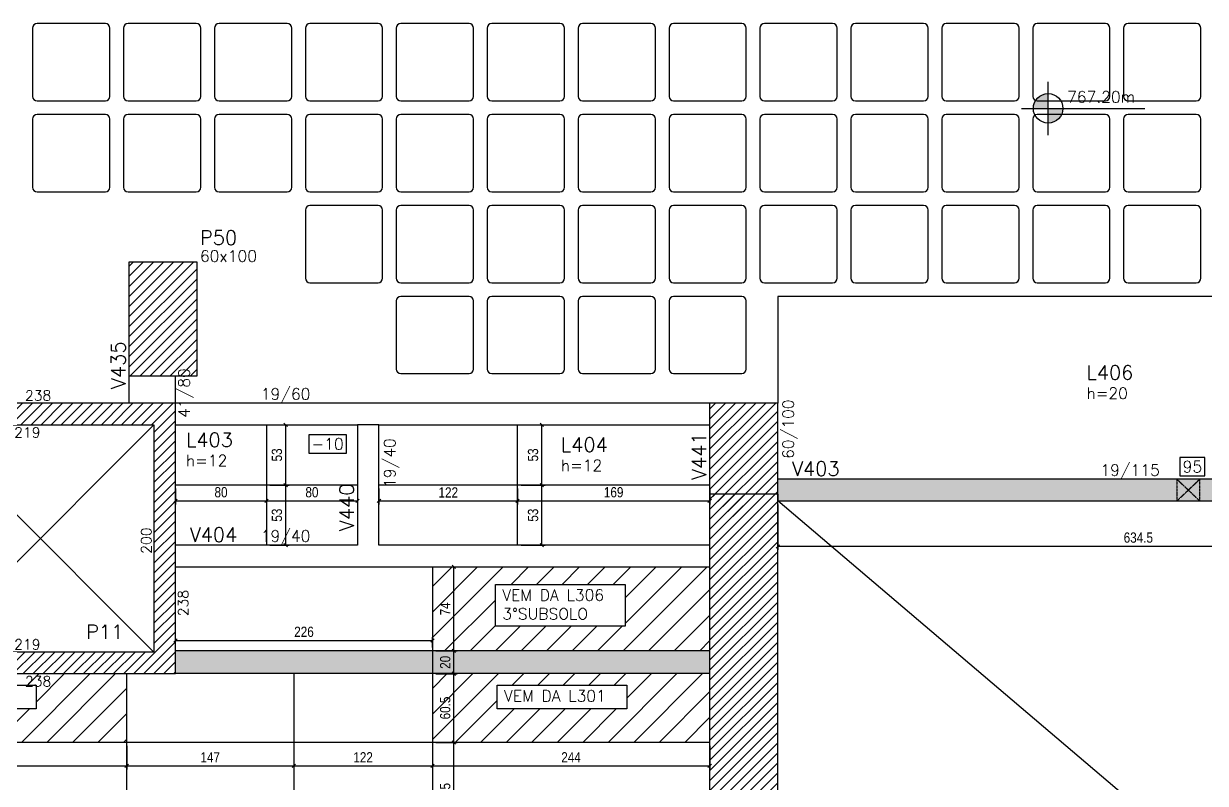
# Model space of a CAD drawing. Extents: x 1860 to 9314, y -614 to 3837.
# Drawn here: x 5552 to 6592, y 1922 to 2590 of the extents above; entities that cross this region are included whole.
import ezdxf
from ezdxf.enums import TextEntityAlignment as Align

# ---------------------------------------------------------------- set-up
doc = ezdxf.new("R2010")
doc.units = 0
doc.linetypes.add('HIDDEN', pattern=[0.375, 0.25, -0.125])
for name, color, linetype in [('251', 5, 'Continuous'), ('COTA', 241, 'Continuous'), ('F-CUBETA', 1, 'Continuous'), ('F-DESNIVEL-1', 254, 'Continuous'), ('F-FURO-PAREDE', 2, 'HIDDEN'), ('F-LAJES', 3, 'Continuous'), ('F-LAJES-DIM', 2, 'Continuous'), ('F-LAJES-NOME', 4, 'Continuous'), ('F-NÍVEL-PLANTA', 2, 'Continuous'), ('F-PILARES-DIM', 172, 'Continuous'), ('F-PILARES-HACH', 174, 'Continuous'), ('F-PILARES-NOME', 170, 'Continuous'), ('F-PILARES-S', 170, 'Continuous'), ('F-PILARES-V', 170, 'Continuous'), ('F-TEXTO', 6, 'Continuous'), ('F-VIGAS', 3, 'Continuous'), ('F-VIGAS-DIM', 2, 'Continuous'), ('F-VIGAS-NOME', 4, 'Continuous'), ('F-VÃO', 1, 'Continuous'), ('Painéis', 200, 'Continuous')]:
    doc.layers.add(name, color=color, linetype=linetype)
doc.layers.add('F-DESNIVEL-4', color=7, linetype='Continuous', true_color=0xc3f1b6)
doc.layers.add('Hachura', color=251, linetype='Continuous', lineweight=9)
doc.styles.add('COTA TECNICA-50', font='techl___.ttf', dxfattribs={"height": 9})
doc.styles.add('MCP', font='romans.shx')
doc.styles.add('ROMANS', font='romans.shx')
doc.dimstyles.new('COTA PAINEL-50', dxfattribs={"dimtxt": 9, "dimasz": 3, "dimexe": 3, "dimexo": 3, "dimgap": 3, "dimtad": 1, "dimdec": 1, "dimzin": 12, "dimdsep": 46, "dimtxsty": 'COTA TECNICA-50', "dimblk1": 'OBLIQUE', "dimblk2": 'OBLIQUE', "dimsah": 1, "dimcen": 0.9, "dimclrd": 4, "dimclre": 4, "dimclrt": 240, "dimadec": 1, "dimazin": 3, "dimtfac": 1, "dimtdec": 1, "dimtmove": 0, "dimatfit": 3, "dimfxl": 1, "dimtolj": 1, "dimtzin": 12, "dimarcsym": 0})
pattern_1 = [(45, (3615.476, 1372.732), (-4.419417, 4.419417), [])]

# ---------------------------------------------------------------- blocks, each defined once
blk = doc.blocks.new('_VAONER063650636500869008690')
at = {"layer": '251', "color": 1}
for p, q in [((30, 34), (-30, 34)), ((-34, 30), (-34, -30)), ((34, -30), (34, 30)), ((-30, -34), (30, -34))]:
    blk.add_line(p, q, dxfattribs=at)
for centre, start, end in [((-30, 30), 90, 180), ((30, 30), 0, 90), ((-30, -30), 180, 270), ((30, -30), 270, 0)]:
    blk.add_arc(centre, 4, start, end, dxfattribs=at)
blk = doc.blocks.new('*U427')
at = {"layer": 'F-LAJES-DIM', "color": 1}
blk.add_lwpolyline([(0, 0), (33, 0), (33, 16), (0, 16)], close=True, dxfattribs=at)
at = {"layer": 'F-LAJES-DIM', "style": 'MCP'}
blk.add_attdef('DIM', text='', height=10, dxfattribs=at).set_placement((16.5, 8), align=Align.MIDDLE_CENTER)
blk = doc.blocks.new('*U8')
at = {"layer": 'F-VIGAS-DIM', "color": 1}
blk.add_lwpolyline([(0, 0), (22, 0), (22, 16), (0, 16)], close=True, dxfattribs=at)
at = {"layer": 'F-VIGAS-DIM', "style": 'MCP'}
blk.add_attdef('DIM', text='', height=10, dxfattribs=at).set_placement((11, 8), align=Align.MIDDLE_CENTER)
blk = doc.blocks.new('Nível - Planta')
at = {"layer": 'F-NÍVEL-PLANTA'}
h = blk.add_hatch(color=71, dxfattribs=at)
h.paths.add_polyline_path([(0, 0), (0, 0.26, 0.414214), (-0.26, 0)])
h.paths.add_polyline_path([(0.26, 0), (0, 0), (0, -0.26, 0.414214)])
for p, q in [((0, -0.469), (0, 0.469)), ((-0.469, 0), (1.704, 0))]:
    blk.add_line(p, q, dxfattribs=at)
blk.add_circle((0, 0), 0.26, dxfattribs=at)
at = {"layer": 'F-TEXTO', "color": 3, "style": 'MCP'}
blk.add_attdef('NÍVEL', (0.333, 0.102), '', height=0.2, dxfattribs=at)
blk = doc.blocks.new('_Oblique')
at = {"color": 0, "linetype": 'ByBlock', "lineweight": -2}
blk.add_line((-0.5, -0.5), (0.5, 0.5), dxfattribs=at)
blk = doc.blocks.new('*D665')
at = {"layer": 'COTA', "color": 4, "lineweight": -2, "transparency": 16777216}
for p, q in [((5685.5, 2181.2), (5685.5, 2167.2)), ((5765.5, 2181.2), (5765.5, 2167.2)), ((5685.5, 2170.2), (5765.5, 2170.2))]:
    blk.add_line(p, q, dxfattribs=at)
at = {"layer": 'Defpoints', "color": 0, "transparency": 16777216}
for p in [(5685.5, 2184.2), (5765.5, 2184.2), (5765.5, 2170.2)]:
    blk.add_point(p, dxfattribs=at)
at = {"layer": 'COTA', "color": 4, "lineweight": -2, "transparency": 16777216, "xscale": 3, "yscale": 3, "zscale": 3, "rotation": 180}
blk.add_blockref('_Oblique', (5685.5, 2170.2), dxfattribs=at)
at = {"layer": 'COTA', "color": 4, "lineweight": -2, "transparency": 16777216, "xscale": 3, "yscale": 3, "zscale": 3}
blk.add_blockref('_Oblique', (5765.5, 2170.2), dxfattribs=at)
at = {"layer": 'COTA', "color": 240, "transparency": 16777216, "insert": (5725.5, 2177.8), "char_height": 9, "attachment_point": 5, "style": 'COTA TECNICA-50'}
blk.add_mtext('\\A1;80', dxfattribs=at)
blk = doc.blocks.new('*D666')
at = {"layer": 'COTA', "color": 4, "lineweight": -2, "transparency": 16777216}
for p, q in [((5765.5, 2181.2), (5765.5, 2167.2)), ((5845.5, 2181.2), (5845.5, 2167.2)), ((5765.5, 2170.2), (5845.5, 2170.2))]:
    blk.add_line(p, q, dxfattribs=at)
at = {"layer": 'Defpoints', "color": 0, "transparency": 16777216}
for p in [(5765.5, 2184.2), (5845.5, 2184.2), (5845.5, 2170.2)]:
    blk.add_point(p, dxfattribs=at)
at = {"layer": 'COTA', "color": 4, "lineweight": -2, "transparency": 16777216, "xscale": 3, "yscale": 3, "zscale": 3, "rotation": 180}
blk.add_blockref('_Oblique', (5765.5, 2170.2), dxfattribs=at)
at = {"layer": 'COTA', "color": 4, "lineweight": -2, "transparency": 16777216, "xscale": 3, "yscale": 3, "zscale": 3}
blk.add_blockref('_Oblique', (5845.5, 2170.2), dxfattribs=at)
at = {"layer": 'COTA', "color": 240, "transparency": 16777216, "insert": (5805.5, 2177.8), "char_height": 9, "attachment_point": 5, "style": 'COTA TECNICA-50'}
blk.add_mtext('\\A1;80', dxfattribs=at)
blk = doc.blocks.new('*D667')
at = {"layer": 'COTA', "color": 4, "lineweight": -2, "transparency": 16777216}
for p, q in [((5768.5, 2184.2), (5785.4, 2184.2)), ((5782.4, 2131.2), (5782.4, 2184.2)), ((5768.5, 2131.2), (5785.4, 2131.2))]:
    blk.add_line(p, q, dxfattribs=at)
at = {"layer": 'Defpoints', "color": 0, "transparency": 16777216}
for p in [(5765.5, 2184.2), (5782.4, 2184.2), (5765.5, 2131.2)]:
    blk.add_point(p, dxfattribs=at)
at = {"layer": 'COTA', "color": 4, "lineweight": -2, "transparency": 16777216, "xscale": 3, "yscale": 3, "zscale": 3}
for p, rotation in [((5782.4, 2184.2), 90), ((5782.4, 2131.2), 270)]:
    blk.add_blockref('_Oblique', p, dxfattribs=dict(at, rotation=rotation))
at = {"layer": 'COTA', "color": 240, "transparency": 16777216, "insert": (5774.7, 2157.7), "char_height": 9, "attachment_point": 5, "rotation": 90, "style": 'COTA TECNICA-50'}
blk.add_mtext('\\A1;53', dxfattribs=at)
blk = doc.blocks.new('*D668')
at = {"layer": 'COTA', "color": 4, "lineweight": -2, "transparency": 16777216}
for p, q in [((5768.5, 2237.2), (5785.4, 2237.2)), ((5782.4, 2184.2), (5782.4, 2237.2)), ((5768.5, 2184.2), (5785.4, 2184.2))]:
    blk.add_line(p, q, dxfattribs=at)
at = {"layer": 'Defpoints', "color": 0, "transparency": 16777216}
for p in [(5765.5, 2237.2), (5782.4, 2237.2), (5765.5, 2184.2)]:
    blk.add_point(p, dxfattribs=at)
at = {"layer": 'COTA', "color": 4, "lineweight": -2, "transparency": 16777216, "xscale": 3, "yscale": 3, "zscale": 3}
for p, rotation in [((5782.4, 2237.2), 90), ((5782.4, 2184.2), 270)]:
    blk.add_blockref('_Oblique', p, dxfattribs=dict(at, rotation=rotation))
at = {"layer": 'COTA', "color": 240, "transparency": 16777216, "insert": (5774.7, 2210.7), "char_height": 9, "attachment_point": 5, "rotation": 90, "style": 'COTA TECNICA-50'}
blk.add_mtext('\\A1;53', dxfattribs=at)
blk = doc.blocks.new('*D669')
at = {"layer": 'COTA', "color": 4, "lineweight": -2, "transparency": 16777216}
for p, q in [((5864.5, 2181.2), (5864.5, 2167.2)), ((5986.5, 2181.2), (5986.5, 2167.2)), ((5864.5, 2170.2), (5986.5, 2170.2))]:
    blk.add_line(p, q, dxfattribs=at)
at = {"layer": 'Defpoints', "color": 0, "transparency": 16777216}
for p in [(5864.5, 2184.2), (5986.5, 2184.2), (5986.5, 2170.2)]:
    blk.add_point(p, dxfattribs=at)
at = {"layer": 'COTA', "color": 4, "lineweight": -2, "transparency": 16777216, "xscale": 3, "yscale": 3, "zscale": 3, "rotation": 180}
blk.add_blockref('_Oblique', (5864.5, 2170.2), dxfattribs=at)
at = {"layer": 'COTA', "color": 4, "lineweight": -2, "transparency": 16777216, "xscale": 3, "yscale": 3, "zscale": 3}
blk.add_blockref('_Oblique', (5986.5, 2170.2), dxfattribs=at)
at = {"layer": 'COTA', "color": 240, "transparency": 16777216, "insert": (5925.5, 2177.7), "char_height": 9, "attachment_point": 5, "style": 'COTA TECNICA-50'}
blk.add_mtext('\\A1;122', dxfattribs=at)
blk = doc.blocks.new('*D670')
at = {"layer": 'COTA', "color": 4, "lineweight": -2, "transparency": 16777216}
for p, q in [((5986.5, 2181.2), (5986.5, 2167.2)), ((6155.5, 2181.2), (6155.5, 2167.2)), ((5986.5, 2170.2), (6155.5, 2170.2))]:
    blk.add_line(p, q, dxfattribs=at)
at = {"layer": 'Defpoints', "color": 0, "transparency": 16777216}
for p in [(5986.5, 2184.2), (6155.5, 2184.2), (6155.5, 2170.2)]:
    blk.add_point(p, dxfattribs=at)
at = {"layer": 'COTA', "color": 4, "lineweight": -2, "transparency": 16777216, "xscale": 3, "yscale": 3, "zscale": 3, "rotation": 180}
blk.add_blockref('_Oblique', (5986.5, 2170.2), dxfattribs=at)
at = {"layer": 'COTA', "color": 4, "lineweight": -2, "transparency": 16777216, "xscale": 3, "yscale": 3, "zscale": 3}
blk.add_blockref('_Oblique', (6155.5, 2170.2), dxfattribs=at)
at = {"layer": 'COTA', "color": 240, "transparency": 16777216, "insert": (6071, 2177.8), "char_height": 9, "attachment_point": 5, "style": 'COTA TECNICA-50'}
blk.add_mtext('\\A1;169', dxfattribs=at)
blk = doc.blocks.new('*D671')
at = {"layer": 'COTA', "color": 4, "lineweight": -2, "transparency": 16777216}
for p, q in [((5989.5, 2184.2), (6010.7, 2184.2)), ((6007.7, 2131.2), (6007.7, 2184.2)), ((5989.5, 2131.2), (6010.7, 2131.2))]:
    blk.add_line(p, q, dxfattribs=at)
at = {"layer": 'Defpoints', "color": 0, "transparency": 16777216}
for p in [(5986.5, 2184.2), (6007.7, 2184.2), (5986.5, 2131.2)]:
    blk.add_point(p, dxfattribs=at)
at = {"layer": 'COTA', "color": 4, "lineweight": -2, "transparency": 16777216, "xscale": 3, "yscale": 3, "zscale": 3}
for p, rotation in [((6007.7, 2184.2), 90), ((6007.7, 2131.2), 270)]:
    blk.add_blockref('_Oblique', p, dxfattribs=dict(at, rotation=rotation))
at = {"layer": 'COTA', "color": 240, "transparency": 16777216, "insert": (6000.1, 2157.7), "char_height": 9, "attachment_point": 5, "rotation": 90, "style": 'COTA TECNICA-50'}
blk.add_mtext('\\A1;53', dxfattribs=at)
blk = doc.blocks.new('*D672')
at = {"layer": 'COTA', "color": 4, "lineweight": -2, "transparency": 16777216}
for p, q in [((5989.5, 2237.2), (6010.7, 2237.2)), ((6007.7, 2184.2), (6007.7, 2237.2)), ((5989.5, 2184.2), (6010.7, 2184.2))]:
    blk.add_line(p, q, dxfattribs=at)
at = {"layer": 'Defpoints', "color": 0, "transparency": 16777216}
for p in [(5986.5, 2237.2), (6007.7, 2237.2), (5986.5, 2184.2)]:
    blk.add_point(p, dxfattribs=at)
at = {"layer": 'COTA', "color": 4, "lineweight": -2, "transparency": 16777216, "xscale": 3, "yscale": 3, "zscale": 3}
for p, rotation in [((6007.7, 2237.2), 90), ((6007.7, 2184.2), 270)]:
    blk.add_blockref('_Oblique', p, dxfattribs=dict(at, rotation=rotation))
at = {"layer": 'COTA', "color": 240, "transparency": 16777216, "insert": (6000.1, 2210.7), "char_height": 9, "attachment_point": 5, "rotation": 90, "style": 'COTA TECNICA-50'}
blk.add_mtext('\\A1;53', dxfattribs=at)
blk = doc.blocks.new('*D676')
at = {"layer": 'COTA', "color": 4, "lineweight": -2, "transparency": 16777216}
blk.add_line((5398.5, 1937), (5642.5, 1937), dxfattribs=at)
at = {"layer": 'Defpoints', "color": 0, "transparency": 16777216}
for p in [(5398.5, 1937), (5642.5, 1937), (5642.5, 1937)]:
    blk.add_point(p, dxfattribs=at)
at = {"layer": 'COTA', "color": 4, "lineweight": -2, "transparency": 16777216, "xscale": 3, "yscale": 3, "zscale": 3, "rotation": 180}
blk.add_blockref('_Oblique', (5398.5, 1937), dxfattribs=at)
at = {"layer": 'COTA', "color": 4, "lineweight": -2, "transparency": 16777216, "xscale": 3, "yscale": 3, "zscale": 3}
blk.add_blockref('_Oblique', (5642.5, 1937), dxfattribs=at)
at = {"layer": 'COTA', "color": 240, "transparency": 16777216, "insert": (5520.5, 1944.6), "char_height": 9, "attachment_point": 5, "style": 'COTA TECNICA-50'}
blk.add_mtext('\\A1;244', dxfattribs=at)
blk = doc.blocks.new('*D693')
at = {"layer": 'COTA', "color": 4, "lineweight": -2, "transparency": 16777216}
for p, q in [((5642.5, 1954.7), (5642.5, 1934)), ((5789.5, 1954.7), (5789.5, 1934)), ((5642.5, 1937), (5789.5, 1937))]:
    blk.add_line(p, q, dxfattribs=at)
at = {"layer": 'Defpoints', "color": 0, "transparency": 16777216}
for p in [(5642.5, 1957.7), (5789.5, 1957.7), (5789.5, 1937)]:
    blk.add_point(p, dxfattribs=at)
at = {"layer": 'COTA', "color": 4, "lineweight": -2, "transparency": 16777216, "xscale": 3, "yscale": 3, "zscale": 3, "rotation": 180}
blk.add_blockref('_Oblique', (5642.5, 1937), dxfattribs=at)
at = {"layer": 'COTA', "color": 4, "lineweight": -2, "transparency": 16777216, "xscale": 3, "yscale": 3, "zscale": 3}
blk.add_blockref('_Oblique', (5789.5, 1937), dxfattribs=at)
at = {"layer": 'COTA', "color": 240, "transparency": 16777216, "insert": (5716, 1944.6), "char_height": 9, "attachment_point": 5, "style": 'COTA TECNICA-50'}
blk.add_mtext('\\A1;147', dxfattribs=at)
blk = doc.blocks.new('*D694')
at = {"layer": 'COTA', "color": 4, "lineweight": -2, "transparency": 16777216}
for p, q in [((5789.5, 1954.7), (5789.5, 1934)), ((5911.5, 1954.7), (5911.5, 1934)), ((5789.5, 1937), (5911.5, 1937))]:
    blk.add_line(p, q, dxfattribs=at)
at = {"layer": 'Defpoints', "color": 0, "transparency": 16777216}
for p in [(5789.5, 1957.7), (5911.5, 1957.7), (5911.5, 1937)]:
    blk.add_point(p, dxfattribs=at)
at = {"layer": 'COTA', "color": 4, "lineweight": -2, "transparency": 16777216, "xscale": 3, "yscale": 3, "zscale": 3, "rotation": 180}
blk.add_blockref('_Oblique', (5789.5, 1937), dxfattribs=at)
at = {"layer": 'COTA', "color": 4, "lineweight": -2, "transparency": 16777216, "xscale": 3, "yscale": 3, "zscale": 3}
blk.add_blockref('_Oblique', (5911.5, 1937), dxfattribs=at)
at = {"layer": 'COTA', "color": 240, "transparency": 16777216, "insert": (5850.5, 1944.6), "char_height": 9, "attachment_point": 5, "style": 'COTA TECNICA-50'}
blk.add_mtext('\\A1;122', dxfattribs=at)
blk = doc.blocks.new('*D695')
at = {"layer": 'COTA', "color": 4, "lineweight": -2, "transparency": 16777216}
for p, q in [((5911.5, 1954.7), (5911.5, 1934)), ((6155.5, 1954.7), (6155.5, 1934)), ((5911.5, 1937), (6155.5, 1937))]:
    blk.add_line(p, q, dxfattribs=at)
at = {"layer": 'Defpoints', "color": 0, "transparency": 16777216}
for p in [(5911.5, 1957.7), (6155.5, 1957.7), (6155.5, 1937)]:
    blk.add_point(p, dxfattribs=at)
at = {"layer": 'COTA', "color": 4, "lineweight": -2, "transparency": 16777216, "xscale": 3, "yscale": 3, "zscale": 3, "rotation": 180}
blk.add_blockref('_Oblique', (5911.5, 1937), dxfattribs=at)
at = {"layer": 'COTA', "color": 4, "lineweight": -2, "transparency": 16777216, "xscale": 3, "yscale": 3, "zscale": 3}
blk.add_blockref('_Oblique', (6155.5, 1937), dxfattribs=at)
at = {"layer": 'COTA', "color": 240, "transparency": 16777216, "insert": (6033.5, 1944.6), "char_height": 9, "attachment_point": 5, "style": 'COTA TECNICA-50'}
blk.add_mtext('\\A1;244', dxfattribs=at)
blk = doc.blocks.new('*D698')
at = {"layer": 'COTA', "color": 4, "lineweight": -2, "transparency": 16777216}
for p, q in [((5914.5, 1957.7), (5933.4, 1957.7)), ((5930.4, 1866.2), (5930.4, 1957.7)), ((5914.5, 1866.2), (5933.4, 1866.2))]:
    blk.add_line(p, q, dxfattribs=at)
at = {"layer": 'Defpoints', "color": 0, "transparency": 16777216}
for p in [(5911.5, 1957.7), (5930.4, 1957.7), (5911.5, 1866.2)]:
    blk.add_point(p, dxfattribs=at)
at = {"layer": 'COTA', "color": 4, "lineweight": -2, "transparency": 16777216, "xscale": 3, "yscale": 3, "zscale": 3}
for p, rotation in [((5930.4, 1957.7), 90), ((5930.4, 1866.2), 270)]:
    blk.add_blockref('_Oblique', p, dxfattribs=dict(at, rotation=rotation))
at = {"layer": 'COTA', "color": 240, "transparency": 16777216, "insert": (5922.8, 1912), "char_height": 9, "attachment_point": 5, "rotation": 90, "style": 'COTA TECNICA-50'}
blk.add_mtext('\\A1;91.5', dxfattribs=at)
blk = doc.blocks.new('*D699')
at = {"layer": 'COTA', "color": 4, "lineweight": -2, "transparency": 16777216}
for p, q in [((5914.5, 2018.2), (5933.4, 2018.2)), ((5930.4, 1957.7), (5930.4, 2018.2)), ((5914.5, 1957.7), (5933.4, 1957.7))]:
    blk.add_line(p, q, dxfattribs=at)
at = {"layer": 'Defpoints', "color": 0, "transparency": 16777216}
for p in [(5911.5, 2018.2), (5930.4, 2018.2), (5911.5, 1957.7)]:
    blk.add_point(p, dxfattribs=at)
at = {"layer": 'COTA', "color": 4, "lineweight": -2, "transparency": 16777216, "xscale": 3, "yscale": 3, "zscale": 3}
for p, rotation in [((5930.4, 2018.2), 90), ((5930.4, 1957.7), 270)]:
    blk.add_blockref('_Oblique', p, dxfattribs=dict(at, rotation=rotation))
at = {"layer": 'COTA', "color": 240, "transparency": 16777216, "insert": (5922.8, 1988), "char_height": 9, "attachment_point": 5, "rotation": 90, "style": 'COTA TECNICA-50'}
blk.add_mtext('\\A1;60.5', dxfattribs=at)
blk = doc.blocks.new('*D700')
at = {"layer": 'COTA', "color": 4, "lineweight": -2, "transparency": 16777216}
for p, q in [((5914.5, 2038.2), (5933.4, 2038.2)), ((5930.4, 2018.2), (5930.4, 2038.2)), ((5914.5, 2018.2), (5933.4, 2018.2))]:
    blk.add_line(p, q, dxfattribs=at)
at = {"layer": 'Defpoints', "color": 0, "transparency": 16777216}
for p in [(5911.5, 2038.2), (5930.4, 2038.2), (5911.5, 2018.2)]:
    blk.add_point(p, dxfattribs=at)
at = {"layer": 'COTA', "color": 4, "lineweight": -2, "transparency": 16777216, "xscale": 3, "yscale": 3, "zscale": 3}
for p, rotation in [((5930.4, 2038.2), 90), ((5930.4, 2018.2), 270)]:
    blk.add_blockref('_Oblique', p, dxfattribs=dict(at, rotation=rotation))
at = {"layer": 'COTA', "color": 240, "transparency": 16777216, "insert": (5922.8, 2028.2), "char_height": 9, "attachment_point": 5, "rotation": 90, "style": 'COTA TECNICA-50'}
blk.add_mtext('\\A1;20', dxfattribs=at)
blk = doc.blocks.new('*D701')
at = {"layer": 'COTA', "color": 4, "lineweight": -2, "transparency": 16777216}
for p, q in [((5914.5, 2112.2), (5933.4, 2112.2)), ((5930.4, 2038.2), (5930.4, 2112.2)), ((5914.5, 2038.2), (5933.4, 2038.2))]:
    blk.add_line(p, q, dxfattribs=at)
at = {"layer": 'Defpoints', "color": 0, "transparency": 16777216}
for p in [(5911.5, 2112.2), (5930.4, 2112.2), (5911.5, 2038.2)]:
    blk.add_point(p, dxfattribs=at)
at = {"layer": 'COTA', "color": 4, "lineweight": -2, "transparency": 16777216, "xscale": 3, "yscale": 3, "zscale": 3}
for p, rotation in [((5930.4, 2112.2), 90), ((5930.4, 2038.2), 270)]:
    blk.add_blockref('_Oblique', p, dxfattribs=dict(at, rotation=rotation))
at = {"layer": 'COTA', "color": 240, "transparency": 16777216, "insert": (5922.8, 2075.2), "char_height": 9, "attachment_point": 5, "rotation": 90, "style": 'COTA TECNICA-50'}
blk.add_mtext('\\A1;74', dxfattribs=at)
blk = doc.blocks.new('*D702')
at = {"layer": 'COTA', "color": 4, "lineweight": -2, "transparency": 16777216}
for p, q in [((5685.5, 2041.2), (5685.5, 2050.4)), ((5911.5, 2041.2), (5911.5, 2050.4)), ((5685.5, 2047.4), (5911.5, 2047.4))]:
    blk.add_line(p, q, dxfattribs=at)
at = {"layer": 'Defpoints', "color": 0, "transparency": 16777216}
for p in [(5685.5, 2038.2), (5911.5, 2047.4), (5911.5, 2038.2)]:
    blk.add_point(p, dxfattribs=at)
at = {"layer": 'COTA', "color": 4, "lineweight": -2, "transparency": 16777216, "xscale": 3, "yscale": 3, "zscale": 3, "rotation": 180}
blk.add_blockref('_Oblique', (5685.5, 2047.4), dxfattribs=at)
at = {"layer": 'COTA', "color": 4, "lineweight": -2, "transparency": 16777216, "xscale": 3, "yscale": 3, "zscale": 3}
blk.add_blockref('_Oblique', (5911.5, 2047.4), dxfattribs=at)
at = {"layer": 'COTA', "color": 240, "transparency": 16777216, "insert": (5798.5, 2055), "char_height": 9, "attachment_point": 5, "style": 'COTA TECNICA-50'}
blk.add_mtext('\\A1;226', dxfattribs=at)
blk = doc.blocks.new('*D782')
at = {"layer": 'COTA', "color": 4, "lineweight": -2, "transparency": 16777216}
for p, q in [((6215.5, 2167.2), (6215.5, 2127.2)), ((6850, 2167.2), (6850, 2127.2)), ((6850, 2130.2), (6215.5, 2130.2))]:
    blk.add_line(p, q, dxfattribs=at)
at = {"layer": 'Defpoints', "color": 0, "transparency": 16777216}
for p in [(6215.5, 2170.2), (6850, 2170.2), (6215.5, 2130.2)]:
    blk.add_point(p, dxfattribs=at)
at = {"layer": 'COTA', "color": 4, "lineweight": -2, "transparency": 16777216, "xscale": 3, "yscale": 3, "zscale": 3, "rotation": 180}
blk.add_blockref('_Oblique', (6215.5, 2130.2), dxfattribs=at)
at = {"layer": 'COTA', "color": 4, "lineweight": -2, "transparency": 16777216, "xscale": 3, "yscale": 3, "zscale": 3}
blk.add_blockref('_Oblique', (6850, 2130.2), dxfattribs=at)
at = {"layer": 'COTA', "color": 240, "transparency": 16777216, "insert": (6532.7, 2137.9), "char_height": 9, "attachment_point": 5, "style": 'COTA TECNICA-50'}
blk.add_mtext('\\A1;634.5', dxfattribs=at)

msp = doc.modelspace()

# ---------------------------------------------------------------- hatches: boundary and pattern name
at = {"layer": 'F-PILARES-HACH', "linetype": 'Continuous'}
h = msp.add_hatch(dxfattribs=at)
h.set_pattern_fill('ANSI31', color=256, scale=50, style=0)
h.set_pattern_definition(pattern_1)
h.paths.add_polyline_path([(5644.48, 2280.23), (5704.48, 2280.23), (5704.48, 2380.23), (5644.48, 2380.23)], flags=16)
h = msp.add_hatch(dxfattribs=at)
h.set_pattern_fill('ANSI31', color=256, scale=50, style=0)
h.set_pattern_definition(pattern_1)
h.paths.add_polyline_path([(5685.48, 2018.23), (5685.48, 2256.23), (5447.48, 2256.23), (5447.48, 2237.23), (5666.48, 2237.23), (5666.48, 2037.23), (5447.48, 2037.23), (5447.48, 2018.23)], flags=16)
h = msp.add_hatch(dxfattribs=at)
h.set_pattern_fill('ANSI31', color=256, scale=50, style=0)
h.set_pattern_definition(pattern_1)
h.paths.add_polyline_path([(6155.48, 1847.23), (6215.48, 1847.23), (6215.48, 2256.23), (6155.48, 2256.23)], flags=16)
h = msp.add_hatch(dxfattribs=at)
h.set_pattern_fill('ANSI31', color=256, scale=50, style=0)
h.set_pattern_definition(pattern_1)
h.paths.add_polyline_path([(6155.48, 1847.23), (6215.48, 1847.23), (6215.48, 2176.23), (6155.48, 2176.23)], flags=16)
at = {"layer": 'Hachura', "linetype": 'ByBlock'}
h = msp.add_hatch(dxfattribs=at)
h.set_pattern_fill('ANSI31', color=256, scale=5)
h.paths.add_polyline_path([(5154.48, 2038.23), (5154.48, 2098.73), (4910.48, 2098.73), (4910.48, 2038.23)])
h.paths.add_polyline_path([(5203.48, 2098.73), (5203.48, 2038.23), (5447.48, 2038.23), (5447.48, 2098.73)])
h.paths.add_polyline_path([(5154.48, 1957.73), (5154.48, 2018.23), (4910.48, 2018.23), (4910.48, 1957.73)])
h.paths.add_polyline_path([(5154.48, 1957.73), (5398.48, 1957.73), (5398.48, 2018.23), (5154.48, 2018.23)])
h.paths.add_polyline_path([(5642.48, 1957.73), (5642.48, 2018.23), (5447.48, 2018.23), (5398.48, 2018.23), (5398.48, 1957.73)])
h.paths.add_polyline_path([(5911.48, 2112.23), (5911.48, 2038.23), (6155.48, 2038.23), (6155.48, 2112.23)])
h.paths.add_polyline_path([(5911.48, 2018.23), (5911.48, 1957.73), (6155.48, 1957.73), (6155.48, 2018.23)])
h.paths.add_polyline_path([(5968.48, 2007.99), (5968.48, 1987.25), (6082.62, 1987.25), (6082.62, 2007.99)], flags=16)
h.paths.add_polyline_path([(5966.93, 2096.75), (5966.93, 2059.88), (6081.07, 2059.88), (6081.07, 2096.75)], flags=16)
h.paths.add_polyline_path([(5562.74, 1987.25), (5562.74, 2007.99), (5448.6, 2007.99), (5448.6, 1987.25)], flags=16)
h.paths.add_polyline_path([(5369.33, 1987.25), (5369.33, 2007.99), (5255.2, 2007.99), (5255.2, 1987.25)], flags=16)
h.paths.add_polyline_path([(5369.33, 2067.75), (5369.33, 2088.49), (5255.2, 2088.49), (5255.2, 2067.75)], flags=16)
h.paths.add_polyline_path([(5038.23, 2067.75), (5038.23, 2088.49), (4924.1, 2088.49), (4924.1, 2067.75)], flags=16)
h.paths.add_polyline_path([(4924.1, 2007.99), (4924.1, 1987.25), (5038.23, 1987.25), (5038.23, 2007.99)], flags=16)
h = msp.add_hatch(color=256, dxfattribs=at)
h.dxf.hatch_style = 1
h.paths.add_polyline_path([(5685.48, 2038.23), (5685.48, 2018.23), (5911.48, 2018.23), (5911.48, 2038.23)])
h.paths.add_polyline_path([(5911.48, 2038.23), (5911.48, 2018.23), (6155.48, 2018.23), (6155.48, 2038.23)])

# ---------------------------------------------------------------- linework, layer by layer
at = {"layer": 'COTA'}
for points in [[(5966.93, 2096.75), (6081.07, 2096.75), (6081.07, 2059.88), (5966.93, 2059.88)], [(5448.6, 2007.99), (5562.74, 2007.99), (5562.74, 1987.25), (5448.6, 1987.25)], [(5968.48, 2007.99), (6082.62, 2007.99), (6082.62, 1987.25), (5968.48, 1987.25)]]:
    msp.add_lwpolyline(points, close=True, dxfattribs=at)
at = {"layer": 'F-DESNIVEL-1', "linetype": 'Continuous'}
for points in [[(6215.48, 2170.23), (6849.98, 2170.23), (6849.98, 2189.23)], [(6215.48, 2170.23), (6849.98, 2189.23), (6215.48, 2189.23)], [(6215.48, 2170.23), (6215.48, 2189.23), (6215.48, 2170.23)]]:
    msp.add_solid(points, dxfattribs=at)
at = {"layer": 'F-DESNIVEL-4', "linetype": 'Continuous'}
msp.add_solid([(5845.48, 2237.23), (5845.48, 2131.23), (5845.48, 2237.23)], dxfattribs=at)
at = {"layer": 'F-FURO-PAREDE'}
msp.add_lwpolyline([(6576.7, 2179.73), (6566.7, 2170.23), (6586.7, 2170.23), (6576.7, 2179.73), (6586.7, 2170.23), (6586.7, 2189.23), (6576.7, 2179.73), (6586.7, 2189.23), (6566.7, 2189.23), (6576.7, 2179.73), (6566.7, 2189.23), (6566.7, 2170.23), (6576.7, 2179.73)], dxfattribs=at)
at = {"layer": 'F-LAJES'}
for p, q in [((6849.98, 2350.23), (6215.48, 2350.23)), ((6215.48, 2350.23), (6215.48, 2256.23))]:
    msp.add_line(p, q, dxfattribs=at)
at = {"layer": 'F-PILARES-S', "linetype": 'Continuous'}
for points in [[(5644.48, 2280.23), (5704.48, 2280.23), (5704.48, 2380.23), (5644.48, 2380.23), (5644.48, 2280.23)], [(5685.48, 2018.23), (5685.48, 2256.23), (5447.48, 2256.23), (5447.48, 2237.23), (5666.48, 2237.23), (5666.48, 2037.23), (5447.48, 2037.23), (5447.48, 2018.23), (5685.48, 2018.23)], [(6155.48, 1847.23), (6215.48, 1847.23), (6215.48, 2176.23), (6155.48, 2176.23), (6155.48, 1847.23)]]:
    msp.add_lwpolyline(points, dxfattribs=at)
at = {"layer": 'F-PILARES-V', "linetype": 'Continuous'}
msp.add_lwpolyline([(6155.48, 1847.23), (6215.48, 1847.23), (6215.48, 2256.23), (6155.48, 2256.23), (6155.48, 1847.23)], dxfattribs=at)
at = {"layer": 'F-VIGAS'}
for points in [[(5644.48, 2280.23), (5644.48, 2256.23)], [(5685.48, 2256.23), (5685.48, 2280.23)], [(5854.98, 2256.23), (5685.48, 2256.23)], [(6215.48, 2256.23), (5854.98, 2256.23)], [(6155.48, 2256.23), (6155.48, 2237.23)], [(6215.48, 2189.23), (6215.48, 2256.23)], [(5685.48, 2237.23), (5845.48, 2237.23)], [(5845.48, 2237.23), (5845.48, 2131.23)], [(5864.48, 2237.23), (5845.48, 2237.23)], [(5864.48, 2237.23), (6155.48, 2237.23)], [(5864.48, 2131.23), (5864.48, 2237.23)], [(6155.48, 2237.23), (6155.48, 2179.73)], [(6849.98, 2189.23), (6215.48, 2189.23)], [(6215.48, 2170.23), (6215.48, 2189.23)], [(6155.48, 2179.73), (6155.48, 2176.23)], [(6215.48, 2176.23), (6215.48, 2170.23)], [(6215.48, 2170.23), (6849.98, 2170.23)], [(5845.48, 2131.23), (5685.48, 2131.23)], [(6155.48, 2131.23), (5864.48, 2131.23)], [(5685.48, 2112.23), (5854.98, 2112.23)], [(5854.98, 2112.23), (6155.48, 2112.23)]]:
    msp.add_lwpolyline(points, dxfattribs=at)
at = {"layer": 'F-VÃO'}
for p, q in [((5466.48, 2037.23), (5666.48, 2237.23)), ((5466.48, 2237.23), (5666.48, 2037.23))]:
    msp.add_line(p, q, dxfattribs=at)
msp.add_lwpolyline([(6849.98, 1630.57), (6215.48, 2170.23)], dxfattribs=at)
at = {"layer": 'Painéis'}
for p, q in [((5911.48, 2112.23), (5911.48, 1866.23)), ((6155.48, 2038.23), (5685.48, 2038.23)), ((6155.48, 2018.23), (5685.48, 2018.23)), ((5789.48, 2018.23), (5789.48, 1866.23))]:
    msp.add_line(p, q, dxfattribs=at)
for points in [[(5765.48, 2237.23), (5765.48, 2131.23)], [(5986.48, 2131.23), (5986.48, 2237.23)], [(5845.48, 2184.23), (5685.48, 2184.23)], [(6155.48, 2184.23), (5864.48, 2184.23)], [(5642.48, 1866.23), (5642.48, 2018.23)], [(6155.48, 1957.73), (4910.48, 1957.73)]]:
    msp.add_lwpolyline(points, dxfattribs=at)

# ---------------------------------------------------------------- block references
at = {"layer": 'F-CUBETA'}
for p in [(5593.72, 2556.23), (5673.72, 2556.23), (5753.72, 2556.23), (5833.72, 2556.23), (5913.72, 2556.23), (5993.72, 2556.23), (6073.72, 2556.23), (6153.72, 2556.23), (6233.72, 2556.23), (6313.72, 2556.23), (6393.72, 2556.23), (6473.72, 2556.23), (6553.72, 2556.23), (5593.72, 2476.23), (5673.72, 2476.23), (5753.72, 2476.23), (5833.72, 2476.23), (5913.72, 2476.23), (5993.72, 2476.23), (6073.72, 2476.23), (6153.72, 2476.23), (6233.72, 2476.23), (6313.72, 2476.23), (6393.72, 2476.23), (6473.72, 2476.23), (6553.72, 2476.23), (5833.72, 2396.23), (5913.72, 2396.23), (5993.72, 2396.23), (6073.72, 2396.23), (6153.72, 2396.23), (6233.72, 2396.23), (6313.72, 2396.23), (6393.72, 2396.23), (6473.72, 2396.23), (6553.72, 2396.23), (5913.72, 2316.23), (5993.72, 2316.23), (6073.72, 2316.23), (6153.72, 2316.23)]:
    msp.add_blockref('_VAONER063650636500869008690', p, dxfattribs=at)
at = {"layer": 'F-LAJES-DIM', "linetype": 'Continuous'}
msp.add_blockref('*U427', (5802.78, 2212.39), dxfattribs=at).add_auto_attribs({'DIM': '-10'})
at = {"layer": 'F-NÍVEL-PLANTA', "linetype": 'Continuous', "xscale": 50, "yscale": 50, "zscale": 50}
msp.add_blockref('Nível - Planta', (6453.33, 2515.67), dxfattribs=at).add_auto_attribs({'NÍVEL': '767.20m'})
at = {"layer": 'F-VIGAS-DIM', "linetype": 'Continuous'}
msp.add_blockref('*U8', (6569.3, 2192.36), dxfattribs=at).add_auto_attribs({'DIM': '95'})

# ---------------------------------------------------------------- texts
at = {"layer": 'COTA', "style": 'ROMANS'}
for s, p in [('VEM DA L306', (5973, 2082.35)), ('3°SUBSOLO', (5973, 2065.88)), ('VEM DA L301', (5974.55, 1993.59))]:
    msp.add_text(s, height=10, dxfattribs=at).set_placement(p)
at = {"layer": 'F-LAJES-DIM', "linetype": 'Continuous', "style": 'MCP'}
for s, p in [('h=20', (6487.06, 2259.97)), ('h=12', (5694.66, 2200.69)), ('h=12', (6024.51, 2196.42))]:
    msp.add_text(s, height=10, dxfattribs=at).set_placement(p)
at = {"layer": 'F-LAJES-NOME', "linetype": 'Continuous', "style": 'MCP'}
for s, p in [('L406', (6487.06, 2276.97)), ('L403', (5694.66, 2217.69)), ('L404', (6024.51, 2213.42))]:
    msp.add_text(s, height=12.5, dxfattribs=at).set_placement(p)
at = {"layer": 'F-PILARES-DIM', "linetype": 'Continuous', "style": 'MCP'}
for s, height, p in [('60x100', 10, (5706.97, 2380.69)), ('238', 9, (5552.98, 2258.48)), ('219', 9, (5543.48, 2225.98)), ('219', 9, (5543.48, 2039.48)), ('238', 9, (5552.98, 2006.98))]:
    msp.add_text(s, height=height, dxfattribs=at).set_placement(p)
for s, p in [('200', (5664.23, 2123.73)), ('238', (5696.73, 2068.73))]:
    msp.add_text(s, height=9, rotation=90, dxfattribs=at).set_placement(p)
at = {"layer": 'F-PILARES-NOME', "linetype": 'Continuous', "style": 'MCP'}
for s, p in [('P50', (5706.97, 2395.69)), ('P11', (5606.74, 2048.73))]:
    msp.add_text(s, height=12.5, dxfattribs=at).set_placement(p)
at = {"layer": 'F-VIGAS-DIM', "linetype": 'Continuous', "style": 'MCP'}
for s, p in [('41/80', (5697.98, 2243.23)), ('60/100', (6229.55, 2207.23)), ('19/40', (5878.96, 2181.65))]:
    msp.add_text(s, height=10, rotation=90, dxfattribs=at).set_placement(p)
for s, p in [('19/60', (5760.48, 2259.36)), ('19/115', (6499.3, 2192.36)), ('19/40', (5760.48, 2134.36))]:
    msp.add_text(s, height=10, dxfattribs=at).set_placement(p)
at = {"layer": 'F-VIGAS-NOME', "linetype": 'Continuous', "style": 'MCP'}
for s, p in [('V435', (5641.35, 2268.73)), ('V441', (6152.35, 2188.73)), ('V440', (5842.35, 2143.73))]:
    msp.add_text(s, height=12.5, rotation=90, dxfattribs=at).set_placement(p)
for s, p in [('V403', (6227.98, 2192.36)), ('V404', (5697.98, 2134.36))]:
    msp.add_text(s, height=12.5, dxfattribs=at).set_placement(p)

# ---------------------------------------------------------------- dimensions: what is measured, and where the dimension line sits
at = {"layer": 'COTA'}
for base, p1, p2, picture, middle in [((5782.41, 2237.23), (5765.48, 2184.23), (5765.48, 2237.23), '*D668', (5774.71, 2210.73)), ((6007.75, 2237.23), (5986.48, 2184.23), (5986.48, 2237.23), '*D672', (6000.05, 2210.73)), ((5930.39, 2112.23), (5911.48, 2038.23), (5911.48, 2112.23), '*D701', (5922.82, 2075.23)), ((5930.39, 2038.23), (5911.48, 2018.23), (5911.48, 2038.23), '*D700', (5922.8, 2028.23)), ((5930.39, 2018.23), (5911.48, 1957.73), (5911.48, 2018.23), '*D699', (5922.79, 1987.98))]:
    dim = msp.add_linear_dim(base=base, p1=p1, p2=p2, angle=90, dimstyle='COTA PAINEL-50', override={"dimtmove": 1}, dxfattribs=at)
    dim.commit()
    dim.dimension.update_dxf_attribs({"geometry": picture, "text_midpoint": middle})
for base, p1, p2, picture, middle in [((5765.48, 2170.15), (5685.48, 2184.23), (5765.48, 2184.23), '*D665', (5725.48, 2177.77)), ((5986.48, 2170.15), (5864.48, 2184.23), (5986.48, 2184.23), '*D669', (5925.48, 2177.71)), ((6215.48, 2130.2), (6849.98, 2170.23), (6215.48, 2170.23), '*D782', (6532.73, 2137.89)), ((5911.48, 2047.41), (5685.48, 2038.23), (5911.48, 2038.23), '*D702', (5798.48, 2055)), ((5789.48, 1937.04), (5642.48, 1957.73), (5789.48, 1957.73), '*D693', (5715.98, 1944.6))]:
    dim = msp.add_linear_dim(base=base, p1=p1, p2=p2, dimstyle='COTA PAINEL-50', dxfattribs=at)
    dim.commit()
    dim.dimension.update_dxf_attribs({"geometry": picture, "text_midpoint": middle})
for base, p1, p2, picture, middle in [((5845.48, 2170.15), (5765.48, 2184.23), (5845.48, 2184.23), '*D666', (5805.48, 2177.77)), ((6155.48, 2170.15), (5986.48, 2184.23), (6155.48, 2184.23), '*D670', (6070.98, 2177.77)), ((5911.48, 1937.04), (5789.48, 1957.73), (5911.48, 1957.73), '*D694', (5850.48, 1944.59)), ((6155.48, 1937.04), (5911.48, 1957.73), (6155.48, 1957.73), '*D695', (6033.48, 1944.6)), ((5642.48, 1937.04), (5398.48, 1937.04), (5642.48, 1937.04), '*D676', (5520.48, 1944.6))]:
    dim = msp.add_linear_dim(base=base, p1=p1, p2=p2, dimstyle='COTA PAINEL-50', override={"dimtmove": 1}, dxfattribs=at)
    dim.commit()
    dim.dimension.update_dxf_attribs({"geometry": picture, "text_midpoint": middle})
for base, p1, p2, picture, middle in [((5782.41, 2184.23), (5765.48, 2131.23), (5765.48, 2184.23), '*D667', (5774.71, 2157.73)), ((6007.75, 2184.23), (5986.48, 2131.23), (5986.48, 2184.23), '*D671', (6000.05, 2157.73)), ((5930.39, 1957.73), (5911.48, 1866.23), (5911.48, 1957.73), '*D698', (5922.76, 1911.98))]:
    dim = msp.add_linear_dim(base=base, p1=p1, p2=p2, angle=90, dimstyle='COTA PAINEL-50', dxfattribs=at)
    dim.commit()
    dim.dimension.update_dxf_attribs({"geometry": picture, "text_midpoint": middle})

doc.saveas('drawing.dxf')
